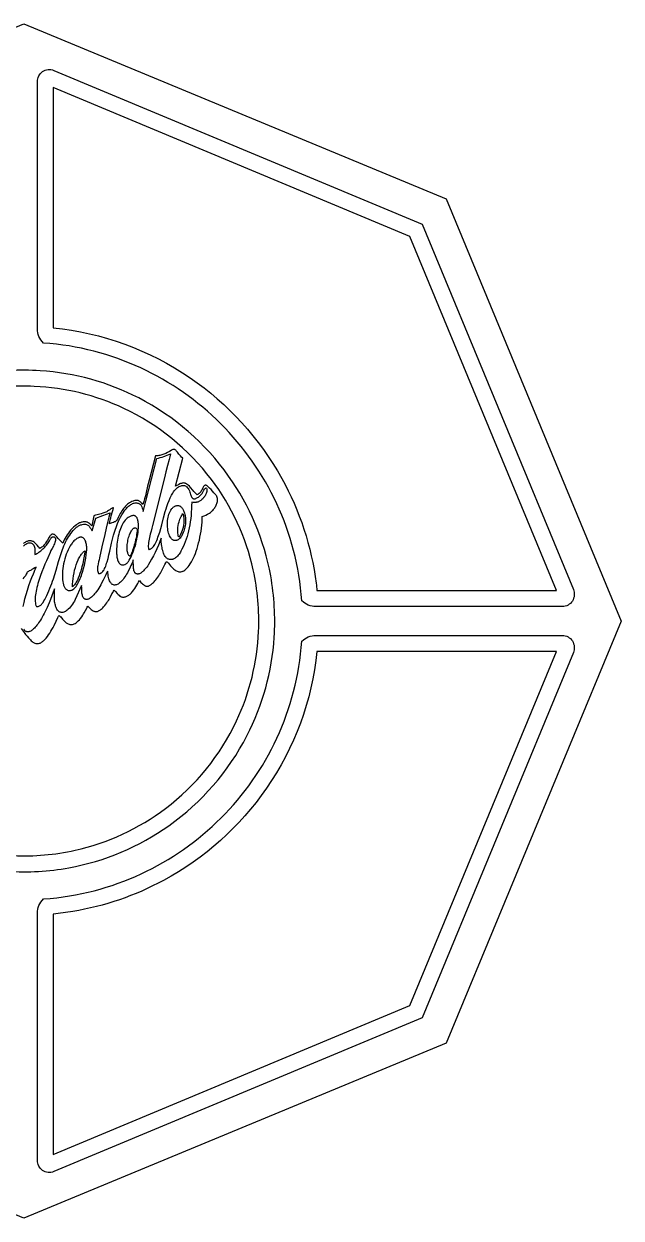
# Model space of a CAD drawing. Extents: x 0 to 300, y 0 to 300.
# Drawn here: x 150 to 300, y 0 to 300 of the extents above; entities that cross this region are included whole.
import ezdxf

# ---------------------------------------------------------------- set-up
doc = ezdxf.new("R2010")
doc.units = 0
doc.layers.add('Nível Padrão', color=18, linetype='CONTINUOUS')

msp = doc.modelspace()

# ---------------------------------------------------------------- linework, layer by layer
at = {"layer": 'Nível Padrão'}
for points in [[(43.93, 43.93), (43.17, 45.79), (0, 150), (43.93, 256.07), (150, 300), (256.07, 256.07), (300, 150), (256.07, 43.93), (150, 0), (43.93, 43.93)], [(188.06, 178.89), (188.26, 178.96), (188.45, 179), (188.63, 179.01), (188.81, 178.99), (188.97, 178.95), (189.13, 178.89), (189.28, 178.81), (189.43, 178.7), (189.56, 178.58), (189.69, 178.44), (189.81, 178.28), (189.92, 178.11), (190.02, 177.93), (190.12, 177.73), (190.2, 177.52), (190.28, 177.3), (190.36, 177.05), (190.42, 176.79), (190.48, 176.52), (190.53, 176.24), (190.56, 175.97), (190.59, 175.69), (190.61, 175.42), (190.61, 175.14), (190.6, 174.74), (190.57, 174.34), (190.51, 173.97), (190.44, 173.6), (190.36, 173.24), (190.26, 172.9), (190.15, 172.56), (190.03, 172.23), (189.86, 171.83), (189.75, 171.62), (189.64, 171.42), (189.52, 171.22), (189.39, 171.03), (189.25, 170.85), (189.11, 170.69), (189.02, 170.6), (188.92, 170.52), (188.82, 170.45), (188.72, 170.39), (188.58, 170.33), (188.44, 170.28), (188.3, 170.24), (188.17, 170.22), (188.04, 170.21), (187.91, 170.21), (187.79, 170.23), (187.67, 170.26), (187.56, 170.3), (187.45, 170.35), (187.34, 170.42), (187.24, 170.49), (187.14, 170.58), (187.05, 170.67), (186.96, 170.78), (186.88, 170.89), (186.72, 171.14), (186.57, 171.43), (186.45, 171.74), (186.34, 172.08), (186.25, 172.43), (186.18, 172.81), (186.12, 173.2), (186.08, 173.6), (186.06, 174.01), (186.06, 174.43), (186.08, 174.85), (186.11, 175.26), (186.17, 175.67), (186.24, 176.07), (186.33, 176.46), (186.44, 176.84), (186.58, 177.19), (186.73, 177.53), (186.9, 177.84), (187.09, 178.12), (187.19, 178.25), (187.3, 178.37), (187.41, 178.48), (187.53, 178.58), (187.66, 178.68), (187.79, 178.76), (187.92, 178.83), (188.06, 178.89)], [(176.86, 176.35), (176.69, 176.27), (176.53, 176.19), (176.37, 176.1), (176.22, 176.01), (175.93, 175.8), (175.66, 175.56), (175.41, 175.29), (175.17, 175), (174.96, 174.68), (174.75, 174.34), (174.57, 173.97), (174.4, 173.58), (174.24, 173.17), (174.09, 172.74), (173.95, 172.28), (173.83, 171.81), (173.71, 171.31), (173.6, 170.8), (173.52, 170.34), (173.44, 169.83), (173.37, 169.27), (173.32, 168.69), (173.29, 168.09), (173.28, 167.49), (173.29, 166.91), (173.31, 166.62), (173.34, 166.34), (173.38, 166.07), (173.42, 165.81), (173.48, 165.56), (173.55, 165.33), (173.62, 165.11), (173.71, 164.91), (173.81, 164.72), (173.93, 164.56), (174.05, 164.42), (174.19, 164.3), (174.35, 164.2), (174.51, 164.14), (174.7, 164.1), (174.89, 164.09), (175.11, 164.11), (175.34, 164.16), (175.45, 164.2), (175.56, 164.26), (175.68, 164.34), (175.79, 164.43), (175.9, 164.54), (176.02, 164.66), (176.25, 164.95), (176.47, 165.29), (176.7, 165.68), (176.92, 166.11), (177.13, 166.59), (177.34, 167.09), (177.54, 167.62), (177.73, 168.18), (177.91, 168.75), (178.08, 169.34), (178.23, 169.93), (178.37, 170.53), (178.49, 171.12), (178.59, 171.71), (178.67, 172.29), (178.72, 172.85), (178.76, 173.39), (178.77, 173.9), (178.76, 174.38), (178.71, 174.82), (178.68, 175.03), (178.64, 175.23), (178.6, 175.41), (178.54, 175.58), (178.48, 175.74), (178.41, 175.89), (178.33, 176.02), (178.24, 176.13), (178.15, 176.23), (178.04, 176.32), (177.93, 176.39), (177.8, 176.44), (177.67, 176.47), (177.53, 176.48), (177.38, 176.48), (177.21, 176.46), (177.04, 176.41), (176.86, 176.35)], [(188.89, 171.06), (188.83, 171.2), (188.78, 171.35), (188.74, 171.52), (188.71, 171.7), (188.66, 172.1), (188.64, 172.53), (188.65, 172.99), (188.69, 173.47), (188.76, 173.98), (188.87, 174.5), (188.97, 174.89), (189.08, 175.27), (189.2, 175.62), (189.34, 175.95), (189.48, 176.25), (189.63, 176.52), (189.79, 176.77), (189.95, 176.98), (190.06, 176.54), (190.12, 176.2), (190.16, 175.87), (190.19, 175.53), (190.2, 175.2), (190.19, 174.86), (190.17, 174.52), (190.13, 174.19), (190.08, 173.86), (189.94, 173.27), (189.76, 172.7), (189.61, 172.28), (189.37, 171.77), (189.22, 171.52), (189.06, 171.27), (188.89, 171.06)], [(163.7, 170.91), (163.51, 170.81), (163.31, 170.7), (163.12, 170.57), (162.94, 170.43), (162.76, 170.27), (162.58, 170.1), (162.41, 169.92), (162.25, 169.73), (162.09, 169.53), (161.93, 169.32), (161.78, 169.1), (161.63, 168.86), (161.35, 168.38), (161.09, 167.86), (160.85, 167.32), (160.63, 166.75), (160.43, 166.17), (160.26, 165.58), (160.1, 164.98), (159.97, 164.37), (159.86, 163.76), (159.77, 163.16), (159.71, 162.57), (159.67, 161.99), (159.66, 161.43), (159.67, 160.89), (159.71, 160.38), (159.77, 159.9), (159.86, 159.45), (159.91, 159.24), (159.98, 159.04), (160.04, 158.85), (160.12, 158.67), (160.2, 158.51), (160.29, 158.36), (160.38, 158.22), (160.49, 158.09), (160.6, 157.98), (160.71, 157.89), (160.84, 157.8), (160.97, 157.74), (161.11, 157.69), (161.25, 157.66), (161.41, 157.64), (161.57, 157.65), (161.74, 157.67), (161.91, 157.71), (162.02, 157.74), (162.12, 157.78), (162.32, 157.9), (162.52, 158.05), (162.71, 158.23), (162.9, 158.45), (163.09, 158.69), (163.28, 158.96), (163.46, 159.26), (163.64, 159.58), (163.81, 159.92), (163.98, 160.28), (164.14, 160.66), (164.3, 161.05), (164.45, 161.46), (164.59, 161.88), (164.73, 162.3), (164.99, 163.17), (165.21, 164.05), (165.41, 164.93), (165.56, 165.78), (165.68, 166.59), (165.76, 167.34), (165.78, 167.69), (165.8, 168.03), (165.8, 168.34), (165.79, 168.62), (165.76, 168.91), (165.72, 169.19), (165.67, 169.46), (165.6, 169.72), (165.52, 169.96), (165.42, 170.19), (165.31, 170.39), (165.19, 170.58), (165.05, 170.73), (164.9, 170.86), (164.73, 170.96), (164.65, 171), (164.56, 171.03), (164.46, 171.05), (164.36, 171.06), (164.26, 171.06), (164.16, 171.05), (164.05, 171.03), (163.94, 171), (163.82, 170.96), (163.7, 170.91)], [(178.45, 172.98), (178.42, 172.57), (178.38, 172.15), (178.32, 171.71), (178.25, 171.27), (178.17, 170.82), (178.07, 170.37), (177.97, 169.92), (177.85, 169.47), (177.73, 169.03), (177.6, 168.59), (177.46, 168.17), (177.31, 167.75), (177.16, 167.36), (177, 166.98), (176.84, 166.62), (176.67, 166.29), (176.62, 166.31), (176.56, 166.33), (176.5, 166.37), (176.39, 166.46), (176.29, 166.59), (176.21, 166.75), (176.13, 166.94), (176.07, 167.15), (176.02, 167.39), (175.98, 167.65), (175.95, 167.92), (175.94, 168.22), (175.94, 168.53), (175.95, 168.86), (175.97, 169.2), (176.01, 169.55), (176.07, 169.91), (176.13, 170.27), (176.21, 170.63), (176.3, 170.98), (176.4, 171.31), (176.51, 171.62), (176.62, 171.91), (176.74, 172.18), (176.86, 172.43), (176.99, 172.65), (177.12, 172.85), (177.26, 173.02), (177.39, 173.17), (177.53, 173.28), (177.66, 173.36), (177.8, 173.4), (177.86, 173.41), (177.93, 173.41), (177.99, 173.41), (178.05, 173.39), (178.17, 173.33), (178.27, 173.24), (178.37, 173.12), (178.45, 172.98)], [(162.21, 158.58), (162.22, 159.26), (162.27, 159.96), (162.35, 160.67), (162.46, 161.38), (162.59, 162.08), (162.75, 162.78), (162.93, 163.46), (163.14, 164.12), (163.36, 164.74), (163.61, 165.33), (163.74, 165.6), (163.87, 165.86), (164.01, 166.12), (164.15, 166.35), (164.3, 166.57), (164.45, 166.78), (164.6, 166.97), (164.76, 167.14), (164.92, 167.29), (165.08, 167.43), (165.25, 167.54), (165.41, 167.63), (165.25, 166.86), (165.15, 166.29), (165, 165.41), (164.91, 164.95), (164.78, 164.38), (164.58, 163.61), (164.28, 162.56), (164.09, 161.96), (163.89, 161.37), (163.67, 160.8), (163.43, 160.26), (163.3, 160), (163.16, 159.75), (163.02, 159.52), (162.88, 159.3), (162.72, 159.1), (162.56, 158.91), (162.39, 158.74), (162.21, 158.58)]]:
    msp.add_lwpolyline(points, close=True, dxfattribs=at)
for points in [[(219.82, 155.07), (219.68, 156.69), (219.51, 158.3), (219.31, 159.89), (219.06, 161.48), (218.78, 163.05), (218.47, 164.62), (218.12, 166.17), (217.74, 167.7), (217.33, 169.23), (216.88, 170.74), (216.4, 172.23), (215.88, 173.71), (215.34, 175.18), (214.76, 176.62), (214.15, 178.06), (213.51, 179.47), (212.84, 180.87), (212.14, 182.25), (211.41, 183.62), (210.66, 184.96), (209.87, 186.29), (209.05, 187.6), (208.21, 188.89), (207.34, 190.16), (206.45, 191.41), (205.52, 192.64), (204.57, 193.84), (203.6, 195.03), (202.6, 196.19), (201.57, 197.33), (200.52, 198.45), (199.45, 199.55), (198.35, 200.62), (197.23, 201.67), (196.09, 202.69), (194.92, 203.69), (193.73, 204.66), (192.53, 205.61), (191.3, 206.53), (190.05, 207.42), (188.77, 208.29), (187.48, 209.13), (186.17, 209.94), (184.84, 210.73), (183.5, 211.48), (182.13, 212.21), (180.75, 212.9), (179.35, 213.57), (177.93, 214.21), (176.49, 214.81), (175.04, 215.39), (173.58, 215.93), (172.1, 216.44), (170.6, 216.92), (169.09, 217.37), (167.56, 217.78), (166.03, 218.16), (164.48, 218.5), (162.91, 218.81), (161.34, 219.09), (159.75, 219.33), (158.15, 219.53), (156.54, 219.7), (154.92, 219.83, -0.203998), (153.38, 223.43), (153.38, 285.45), (153.41, 285.83), (153.47, 286.2), (153.58, 286.56), (153.73, 286.91), (153.92, 287.23), (154.15, 287.52), (154.41, 287.79), (154.71, 288.02), (155.02, 288.22), (155.36, 288.37), (155.71, 288.47), (156.07, 288.54), (156.43, 288.55), (156.79, 288.52), (157.15, 288.45), (157.51, 288.33), (250.02, 249.66), (288.01, 157.95), (288.13, 157.58), (288.21, 157.21), (288.25, 156.83), (288.24, 156.45), (288.18, 156.07), (288.08, 155.71), (287.94, 155.35), (287.75, 155.02), (287.53, 154.71), (287.27, 154.43), (286.98, 154.19), (286.67, 153.99), (286.34, 153.83), (285.99, 153.72), (285.62, 153.64), (285.25, 153.62), (223.34, 153.62, -0.197481), (219.82, 155.07)], [(223.61, 157.62), (283.81, 157.62), (246.95, 246.6), (157.38, 284.04), (157.38, 223.64, -0.126175), (191.75, 211.1, -0.116618), (214.77, 185.82, -0.094986), (223.4, 159.49, -0.006378), (223.61, 157.62)], [(87, 150, 0.054318), (88.47, 136.39, 0.101067), (98.67, 113.47, 0.119297), (121.17, 93.97, 0.103493), (145.91, 87.13, 0.060839), (161.31, 88.01, 0.109943), (186.41, 98.58, 0.119927), (206.03, 121.17, 0.103493), (212.87, 145.91, 0.060839), (211.99, 161.31, 0.109943), (201.42, 186.41, 0.119927), (178.83, 206.03, 0.103493), (154.09, 212.87, 0.060839), (138.69, 211.99, 0.109877), (113.61, 201.43, 0.120973), (93.86, 178.61, 0.096754), (87.24, 155.52, 0.021823), (87, 150)], [(91, 150, 0.071455), (93.36, 133.41, 0.091783), (103.02, 114.31, 0.120741), (124.93, 96.58, 0.099438), (147.4, 91.06, 0.065578), (162.84, 92.4, 0.107818), (185.57, 102.92, 0.121394), (203.42, 124.93, 0.099438), (208.94, 147.4, 0.065578), (207.6, 162.84, 0.107818), (197.08, 185.57, 0.121394), (175.07, 203.42, 0.099438), (152.6, 208.94, 0.065573), (137.16, 207.6, 0.107758), (114.44, 197.08, 0.122408), (96.48, 174.87, 0.099256), (91.05, 152.42, 0.010199), (91, 150)], [(155.01, 80.18), (156.63, 80.31), (158.24, 80.48), (159.84, 80.69), (161.43, 80.93), (163, 81.21), (164.56, 81.52), (166.11, 81.87), (167.65, 82.25), (169.17, 82.66), (170.68, 83.11), (172.18, 83.59), (173.66, 84.1), (175.12, 84.65), (176.57, 85.23), (178, 85.83), (179.42, 86.47), (180.82, 87.14), (182.2, 87.84), (183.56, 88.56), (184.91, 89.32), (186.24, 90.1), (187.54, 90.92), (188.83, 91.76), (190.1, 92.62), (191.35, 93.52), (192.58, 94.44), (193.78, 95.39), (194.97, 96.36), (196.13, 97.36), (197.27, 98.38), (198.39, 99.43), (199.49, 100.5), (200.56, 101.59), (201.61, 102.71), (202.63, 103.85), (203.63, 105.01), (204.6, 106.2), (205.55, 107.41), (206.47, 108.63), (207.37, 109.88), (208.24, 111.15), (209.08, 112.44), (209.89, 113.74), (210.67, 115.07), (211.43, 116.41), (212.16, 117.78), (212.86, 119.16), (213.52, 120.56), (214.16, 121.97), (214.77, 123.4), (215.35, 124.85), (215.89, 126.31), (216.4, 127.79), (216.88, 129.28), (217.33, 130.79), (217.75, 132.31), (218.13, 133.85), (218.47, 135.39), (218.79, 136.95), (219.06, 138.53), (219.31, 140.11), (219.51, 141.71), (219.68, 143.32), (219.82, 144.93, -0.19747), (223.34, 146.38), (285.25, 146.38), (285.62, 146.35), (285.99, 146.28), (286.34, 146.17), (286.67, 146.01), (286.98, 145.81), (287.27, 145.57), (287.53, 145.29), (287.75, 144.98), (287.94, 144.65), (288.08, 144.29), (288.18, 143.93), (288.24, 143.55), (288.25, 143.17), (288.21, 142.79), (288.13, 142.42), (288, 142.05), (250.02, 50.34), (157.51, 11.67), (157.15, 11.55), (156.79, 11.48), (156.43, 11.45), (156.07, 11.46), (155.71, 11.53), (155.36, 11.63), (155.02, 11.78), (154.7, 11.98), (154.41, 12.21), (154.15, 12.48), (153.92, 12.77), (153.73, 13.09), (153.58, 13.44), (153.47, 13.79), (153.4, 14.17), (153.38, 14.55), (153.38, 76.57, -0.204021), (154.92, 80.17), (154.96, 80.18), (155.01, 80.18)], [(157.38, 76.36), (157.38, 15.96), (246.95, 53.4), (283.81, 142.38), (223.61, 142.38, -0.126533), (210.91, 107.97, -0.118528), (185.03, 84.81, -0.082126), (162.29, 77.02, -0.016772), (157.38, 76.36)]]:
    msp.add_lwpolyline(points, format="xyb", close=True, dxfattribs=at)
for points in [[(149.29, 148.13), (150.03, 147.14), (150.25, 146.87), (150.43, 146.65), (150.86, 146.18), (151.19, 145.81), (151.66, 145.26), (151.85, 145.04), (152.04, 144.86), (152.22, 144.71), (152.41, 144.58), (152.6, 144.48), (152.79, 144.4), (152.97, 144.35), (153.16, 144.31), (153.34, 144.31), (153.52, 144.32), (153.7, 144.35), (153.88, 144.4), (154.06, 144.47), (154.24, 144.55), (154.41, 144.65), (154.59, 144.77), (154.76, 144.9), (154.93, 145.04), (155.09, 145.2), (155.26, 145.36), (155.58, 145.72), (155.9, 146.12), (156.2, 146.54), (156.5, 146.97), (156.78, 147.42), (157.05, 147.86), (157.32, 148.34), (157.59, 148.86), (158.12, 149.94), (158.55, 150.86), (158.72, 151.19), (158.83, 151.39), (158.93, 151.33), (159.03, 151.24), (159.24, 151.02), (159.73, 150.46), (160.01, 150.15), (160.31, 149.85), (160.46, 149.71), (160.63, 149.58), (160.8, 149.45), (160.98, 149.35), (161.16, 149.26), (161.35, 149.19), (161.55, 149.13), (161.76, 149.11), (161.97, 149.11), (162.19, 149.13), (162.42, 149.19), (162.65, 149.28), (162.89, 149.4), (163.14, 149.57), (163.4, 149.77), (163.67, 150.02), (163.94, 150.31), (164.22, 150.65), (164.52, 151.03), (164.82, 151.47), (165, 151.77), (165.17, 152.07), (165.48, 152.66), (165.78, 153.22), (165.93, 153.49), (166.09, 153.75), (166.24, 153.6), (166.4, 153.43), (166.74, 153.07), (166.92, 152.89), (167.12, 152.73), (167.33, 152.58), (167.44, 152.52), (167.56, 152.47), (167.68, 152.43), (167.8, 152.39), (167.92, 152.37), (168.05, 152.36), (168.19, 152.36), (168.33, 152.38), (168.47, 152.41), (168.62, 152.46), (168.77, 152.52), (168.93, 152.61), (169.1, 152.71), (169.26, 152.84), (169.44, 152.98), (169.62, 153.15), (169.8, 153.34), (169.99, 153.55), (170.3, 153.93), (170.58, 154.27), (170.82, 154.59), (171.03, 154.89), (171.21, 155.17), (171.38, 155.43), (171.66, 155.91), (172.13, 156.8), (172.39, 157.25), (172.54, 157.49), (172.71, 157.74), (173, 157.41), (173.44, 156.92), (173.68, 156.68), (173.91, 156.46), (174.1, 156.28), (174.18, 156.22), (174.25, 156.18), (174.43, 156.1), (174.62, 156.05), (174.8, 156.01), (174.99, 156), (175.17, 156), (175.35, 156.03), (175.52, 156.07), (175.7, 156.12), (175.87, 156.2), (176.04, 156.29), (176.21, 156.39), (176.38, 156.51), (176.55, 156.64), (176.71, 156.78), (176.87, 156.93), (177.02, 157.09), (177.32, 157.43), (177.61, 157.8), (177.89, 158.18), (178.15, 158.58), (178.39, 158.99), (178.61, 159.38), (178.82, 159.77), (179.01, 160.14), (179.41, 159.71), (179.61, 159.5), (179.8, 159.3), (180, 159.13), (180.21, 158.98), (180.31, 158.91), (180.42, 158.86), (180.53, 158.81), (180.64, 158.78), (180.76, 158.76), (180.88, 158.74), (181, 158.75), (181.13, 158.76), (181.26, 158.79), (181.4, 158.84), (181.54, 158.9), (181.69, 158.98), (181.84, 159.07), (182, 159.19), (182.17, 159.32), (182.34, 159.47), (182.52, 159.65), (182.7, 159.84), (182.9, 160.06), (183.1, 160.3), (183.37, 160.65), (183.63, 161), (183.86, 161.35), (184.08, 161.7), (184.29, 162.05), (184.48, 162.38), (184.82, 163.03), (185.38, 164.17), (185.62, 164.62), (185.73, 164.8), (185.84, 164.96), (185.94, 164.89), (186.05, 164.79), (186.29, 164.54), (186.85, 163.88), (187.17, 163.52), (187.34, 163.34), (187.52, 163.17), (187.7, 163.01), (187.89, 162.86), (188.09, 162.72), (188.29, 162.6), (188.5, 162.5), (188.71, 162.42), (188.93, 162.37), (189.16, 162.35), (189.4, 162.36), (189.64, 162.41), (189.76, 162.44), (189.89, 162.49), (190.01, 162.54), (190.14, 162.61), (190.4, 162.78), (190.66, 162.99), (190.94, 163.25), (191.22, 163.57), (191.5, 163.94), (191.79, 164.36), (192.09, 164.85), (192.39, 165.4), (192.63, 165.88), (192.85, 166.4), (193.08, 166.97), (193.3, 167.58), (193.51, 168.22), (193.71, 168.9), (193.89, 169.6), (194.07, 170.32), (194.23, 171.05), (194.37, 171.8), (194.5, 172.56), (194.61, 173.31), (194.69, 174.07), (194.76, 174.81), (194.8, 175.55), (194.81, 176.26), (195.28, 176.43), (195.72, 176.61), (196.12, 176.8), (196.48, 177), (196.66, 177.12), (196.83, 177.24), (196.99, 177.37), (197.14, 177.5), (197.3, 177.65), (197.44, 177.8), (197.59, 177.97), (197.73, 178.14), (197.96, 178.47), (198.08, 178.66), (198.19, 178.87), (198.3, 179.08), (198.4, 179.31), (198.49, 179.54), (198.56, 179.78), (198.61, 180.02), (198.64, 180.26), (198.65, 180.51), (198.63, 180.75), (198.57, 180.99), (198.54, 181.11), (198.49, 181.22), (198.43, 181.34), (198.36, 181.45), (198.28, 181.56), (198.19, 181.67), (197.72, 182.21), (197.01, 183.01), (196.64, 183.4), (196.3, 183.74), (196.14, 183.88), (196.01, 183.98), (195.9, 184.05), (195.81, 184.09), (195.71, 184.1), (195.63, 184.1), (195.54, 184.09), (195.47, 184.07), (195.4, 184.04), (195.34, 184.01), (195.22, 183.91), (195.13, 183.79), (195.04, 183.65), (194.86, 183.3), (194.66, 182.9), (194.54, 182.68), (194.4, 182.47), (194.24, 182.26), (194.04, 182.05), (193.8, 181.85), (193.67, 181.76), (193.53, 181.66), (193.24, 181.95), (192.96, 182.25), (192.68, 182.56), (192.41, 182.88), (191.86, 183.52), (191.56, 183.83), (191.26, 184.14), (191.02, 184.33), (190.91, 184.41), (190.8, 184.48), (190.69, 184.53), (190.58, 184.58), (190.47, 184.61), (190.36, 184.64), (190.16, 184.67), (189.95, 184.66), (189.75, 184.63), (189.56, 184.57), (189.37, 184.5), (189.18, 184.42), (188.81, 184.23), (188.44, 184.04), (188.25, 183.96), (188.07, 183.9), (189.93, 190.91), (189.93, 190.91), (189.62, 191.18), (189.34, 191.45), (189.1, 191.71), (188.89, 191.95), (188.55, 192.39), (188.27, 192.74), (188.14, 192.88), (188.02, 192.99), (187.89, 193.06), (187.82, 193.09), (187.75, 193.1), (187.67, 193.11), (187.59, 193.1), (187.51, 193.09), (187.42, 193.06), (187.22, 192.98), (186.99, 192.84), (186.56, 192.58), (186.1, 192.33), (185.63, 192.1), (185.15, 191.89), (184.9, 191.8), (184.65, 191.72), (184.39, 191.65), (184.13, 191.59), (183.87, 191.54), (183.61, 191.5), (183.35, 191.47), (183.08, 191.46), (181.45, 185.34), (181.08, 183.83), (180.7, 182.26), (180.51, 181.48), (180.3, 180.72), (180.1, 179.98), (179.88, 179.27), (179.62, 179.58), (179.49, 179.71), (179.37, 179.83), (179.24, 179.94), (179.11, 180.03), (178.98, 180.11), (178.84, 180.18), (178.7, 180.23), (178.55, 180.26), (178.39, 180.28), (178.22, 180.29), (178.04, 180.27), (177.85, 180.24), (177.64, 180.2), (177.42, 180.13), (177.11, 180.02), (176.82, 179.88), (176.53, 179.71), (176.26, 179.52), (175.99, 179.31), (175.74, 179.07), (175.5, 178.82), (175.26, 178.55), (175.04, 178.27), (174.82, 177.97), (174.61, 177.66), (174.41, 177.34), (174.21, 177.01), (174.02, 176.68), (173.67, 176), (173.47, 175.61), (173.31, 175.33), (173.24, 175.22), (173.16, 175.13), (173.08, 175.06), (173, 174.99), (172.89, 174.94), (172.77, 174.88), (172.47, 174.77), (172.05, 174.63), (171.48, 174.42), (171.51, 174.67), (171.55, 174.91), (171.66, 175.41), (171.8, 175.92), (171.95, 176.44), (172.26, 177.47), (172.39, 177.98), (172.51, 178.47), (172.32, 178.39), (172.15, 178.31), (172.01, 178.23), (171.87, 178.14), (171.59, 177.95), (171.27, 177.73), (171.04, 177.59), (170.81, 177.46), (170.57, 177.35), (170.33, 177.25), (170.09, 177.16), (169.85, 177.07), (169.38, 176.93), (168.44, 176.68), (167.99, 176.55), (167.77, 176.47), (167.56, 176.39), (167.03, 173.92), (166.54, 174.38), (166.32, 174.57), (166.2, 174.66), (166.08, 174.73), (165.94, 174.79), (165.8, 174.84), (165.65, 174.88), (165.49, 174.9), (165.3, 174.91), (165.1, 174.91), (164.88, 174.89), (164.64, 174.85), (164.46, 174.82), (164.28, 174.77), (164.11, 174.7), (163.93, 174.62), (163.75, 174.53), (163.57, 174.43), (163.39, 174.31), (163.21, 174.19), (162.85, 173.91), (162.5, 173.59), (162.15, 173.24), (161.81, 172.87), (161.49, 172.48), (161.18, 172.06), (160.88, 171.64), (160.61, 171.21), (160.35, 170.79), (160.12, 170.36), (159.92, 169.94), (159.74, 169.54), (159.39, 169.93), (159.01, 170.33), (158.64, 170.74), (158.29, 171.13), (158.11, 171.32), (157.95, 171.48), (157.8, 171.61), (157.65, 171.7), (157.52, 171.77), (157.39, 171.81), (157.27, 171.82), (157.15, 171.81), (157.04, 171.78), (156.94, 171.72), (156.84, 171.64), (156.74, 171.55), (156.64, 171.44), (156.54, 171.32), (156.35, 171.02), (155.94, 170.33), (155.71, 169.95), (155.45, 169.57), (155.31, 169.38), (155.16, 169.19), (155, 169.01), (154.83, 168.83), (154.65, 168.67), (154.46, 168.51), (154.25, 168.36), (154.03, 168.23), (153.85, 168.43), (153.66, 168.63), (153.3, 169.06), (153.12, 169.26), (152.94, 169.46), (152.75, 169.64), (152.54, 169.81), (152.33, 169.94), (152.22, 170), (152.1, 170.05), (151.98, 170.09), (151.86, 170.12), (151.73, 170.14), (151.59, 170.15), (151.45, 170.15), (151.31, 170.13), (151.16, 170.1), (151, 170.06), (150.83, 170.01), (150.66, 169.94), (150.48, 169.85), (150.29, 169.75), (150.08, 169.61), (149.87, 169.44)], [(149.94, 168.83), (150.13, 169.02), (150.33, 169.19), (150.53, 169.33), (150.73, 169.45), (150.93, 169.54), (151.13, 169.61), (151.33, 169.65), (151.52, 169.65), (151.71, 169.63), (151.88, 169.58), (152.05, 169.5), (152.2, 169.38), (152.34, 169.24), (152.46, 169.05), (152.56, 168.83), (152.65, 168.58), (152.71, 168.28), (152.75, 167.95), (152.77, 167.58), (152.76, 167.17), (152.72, 166.72), (152.98, 166.82), (153.23, 166.94), (153.49, 167.08), (153.75, 167.25), (154.01, 167.44), (154.26, 167.64), (154.51, 167.86), (154.76, 168.09), (155, 168.33), (155.23, 168.58), (155.45, 168.83), (155.67, 169.09), (156.07, 169.6), (156.41, 170.11), (156.53, 170.31), (156.63, 170.5), (156.72, 170.68), (156.82, 170.84), (156.88, 170.91), (156.94, 170.97), (157.01, 171.03), (157.09, 171.07), (157.18, 171.11), (157.28, 171.14), (157.39, 171.16), (157.52, 171.17), (157.63, 171.12), (157.71, 171.06), (157.78, 170.98), (157.84, 170.9), (157.88, 170.81), (157.91, 170.72), (157.93, 170.61), (157.94, 170.5), (157.93, 170.38), (157.92, 170.25), (157.87, 169.99), (157.78, 169.71), (157.67, 169.42), (157.54, 169.12), (157.4, 168.82), (157.1, 168.22), (156.8, 167.67), (156.57, 167.19), (155.99, 165.9), (155.65, 165.11), (155.28, 164.26), (154.91, 163.35), (154.54, 162.39), (154.18, 161.41), (153.84, 160.41), (153.53, 159.42), (153.39, 158.92), (153.27, 158.43), (153.15, 157.95), (153.05, 157.48), (152.97, 157.02), (152.91, 156.57), (152.86, 156.14), (152.83, 155.72), (152.82, 155.32), (152.84, 154.94), (152.88, 154.58), (152.94, 154.24), (153.04, 153.93), (153.09, 153.78), (153.15, 153.64), (153.26, 153.63), (153.36, 153.63), (153.56, 153.64), (153.75, 153.69), (153.92, 153.77), (154.09, 153.87), (154.25, 153.99), (154.4, 154.14), (154.54, 154.29), (154.68, 154.47), (154.8, 154.65), (155.03, 155.03), (155.24, 155.41), (155.43, 155.77), (155.74, 156.39), (156.03, 157), (156.3, 157.61), (156.55, 158.21), (156.79, 158.81), (157.01, 159.4), (157.22, 159.98), (157.42, 160.56), (157.79, 161.69), (158.12, 162.8), (158.73, 164.93), (159.04, 165.96), (159.35, 166.97), (159.52, 167.46), (159.69, 167.94), (159.87, 168.42), (160.07, 168.89), (160.27, 169.36), (160.49, 169.82), (160.72, 170.27), (160.97, 170.71), (161.23, 171.15), (161.51, 171.58), (161.82, 172.01), (162.14, 172.42), (162.38, 172.71), (162.64, 172.99), (162.92, 173.27), (163.22, 173.53), (163.38, 173.65), (163.54, 173.76), (163.71, 173.87), (163.89, 173.96), (164.07, 174.05), (164.25, 174.12), (164.44, 174.19), (164.63, 174.24), (164.94, 174.29), (165.22, 174.31), (165.46, 174.29), (165.69, 174.24), (165.88, 174.17), (166.06, 174.07), (166.22, 173.95), (166.36, 173.82), (166.48, 173.68), (166.6, 173.52), (166.8, 173.2), (166.98, 172.89), (167.06, 172.75), (167.15, 172.62), (168.04, 175.84), (169.86, 176.53), (171.67, 177.21), (171.51, 176.67), (171.34, 176.08), (171, 174.75), (170.64, 173.29), (170.29, 171.75), (169.6, 168.65), (168.99, 165.89), (168.87, 165.36), (168.74, 164.85), (168.63, 164.36), (168.54, 163.87), (168.51, 163.63), (168.49, 163.39), (168.48, 163.15), (168.49, 162.91), (168.52, 162.67), (168.56, 162.43), (168.62, 162.19), (168.71, 161.95), (168.82, 161.94), (168.92, 161.93), (169.02, 161.94), (169.13, 161.96), (169.22, 161.99), (169.32, 162.02), (169.41, 162.07), (169.5, 162.13), (169.67, 162.27), (169.84, 162.44), (169.99, 162.65), (170.14, 162.89), (170.28, 163.16), (170.42, 163.46), (170.55, 163.78), (170.67, 164.13), (170.79, 164.5), (170.91, 164.89), (171.13, 165.73), (171.35, 166.63), (171.57, 167.58), (172.02, 169.56), (172.26, 170.57), (172.53, 171.58), (172.67, 172.07), (172.82, 172.56), (172.97, 173.04), (173.14, 173.51), (173.33, 174), (173.54, 174.52), (173.77, 175.05), (174.02, 175.59), (174.3, 176.12), (174.59, 176.64), (174.9, 177.15), (175.22, 177.63), (175.39, 177.86), (175.57, 178.07), (175.74, 178.28), (175.92, 178.48), (176.11, 178.67), (176.3, 178.84), (176.49, 179), (176.69, 179.14), (176.88, 179.27), (177.09, 179.39), (177.29, 179.48), (177.5, 179.56), (177.71, 179.62), (177.92, 179.65), (178.14, 179.67), (178.36, 179.66), (178.55, 179.64), (178.73, 179.59), (178.88, 179.54), (179.02, 179.46), (179.14, 179.37), (179.25, 179.27), (179.35, 179.15), (179.44, 179.02), (179.51, 178.87), (179.59, 178.71), (179.71, 178.36), (179.84, 177.97), (179.97, 177.54), (183.36, 190.79), (183.36, 190.79), (183.8, 190.92), (184.24, 191.04), (184.69, 191.16), (185.14, 191.3), (185.37, 191.38), (185.59, 191.47), (186.01, 191.66), (186.42, 191.84), (186.63, 191.92), (186.84, 192), (186.68, 191.28), (186.5, 190.54), (186.1, 189.03), (185.68, 187.5), (185.28, 186), (182.3, 173.98), (182.14, 173.34), (181.94, 172.6), (181.73, 171.79), (181.53, 170.96), (181.44, 170.54), (181.36, 170.13), (181.3, 169.72), (181.26, 169.33), (181.24, 168.96), (181.24, 168.61), (181.27, 168.29), (181.3, 168.14), (181.34, 168), (181.44, 168), (181.55, 168.01), (181.65, 168.04), (181.75, 168.07), (181.86, 168.12), (181.96, 168.18), (182.15, 168.32), (182.34, 168.5), (182.52, 168.72), (182.7, 168.97), (182.88, 169.25), (183.05, 169.56), (183.21, 169.89), (183.37, 170.25), (183.53, 170.63), (183.68, 171.03), (183.83, 171.44), (184.11, 172.31), (184.37, 173.2), (184.63, 174.12), (185.09, 175.91), (185.51, 177.52), (185.71, 178.21), (185.9, 178.8), (186.17, 179.55), (186.45, 180.27), (186.75, 180.94), (186.9, 181.26), (187.06, 181.57), (187.23, 181.87), (187.4, 182.15), (187.58, 182.42), (187.77, 182.67), (187.96, 182.91), (188.17, 183.13), (188.38, 183.33), (188.61, 183.52), (188.82, 183.67), (189.04, 183.8), (189.26, 183.91), (189.48, 183.98), (189.7, 184.03), (189.92, 184.05), (190.14, 184.04), (190.35, 184), (190.56, 183.92), (190.76, 183.81), (190.95, 183.67), (191.13, 183.49), (191.3, 183.27), (191.45, 183), (191.59, 182.7), (191.72, 182.36), (191.76, 182.14), (191.84, 181.78), (191.9, 181.58), (191.98, 181.37), (192.08, 181.17), (192.14, 181.08), (192.2, 180.99), (192.28, 180.92), (192.35, 180.85), (192.44, 180.79), (192.54, 180.75), (192.64, 180.72), (192.75, 180.7), (192.87, 180.7), (193.01, 180.72), (193.15, 180.76), (193.3, 180.82), (193.46, 180.9), (193.64, 181), (193.82, 181.13), (194.02, 181.29), (194.23, 181.47), (194.45, 181.68), (194.56, 181.8), (194.66, 181.93), (194.75, 182.07), (194.84, 182.22), (195.17, 182.83), (195.33, 183.1), (195.41, 183.21), (195.5, 183.3), (195.59, 183.37), (195.68, 183.41), (195.78, 183.42), (195.89, 183.4), (195.95, 183.18), (195.97, 182.95), (195.97, 182.72), (195.94, 182.5), (195.88, 182.28), (195.81, 182.07), (195.72, 181.87), (195.62, 181.67), (195.51, 181.48), (195.39, 181.3), (195.27, 181.14), (195.15, 180.99), (194.91, 180.73), (194.71, 180.54), (194.4, 180.29), (194.26, 180.19), (194.11, 180.1), (193.97, 180.02), (193.82, 179.95), (193.68, 179.89), (193.53, 179.84), (193.38, 179.81), (193.23, 179.78), (193.07, 179.76), (192.9, 179.76), (192.54, 179.77), (192.14, 179.81), (192.13, 178.97), (192.1, 178.14), (192.05, 177.32), (191.99, 176.51), (191.9, 175.71), (191.8, 174.92), (191.67, 174.15), (191.53, 173.39), (191.37, 172.65), (191.19, 171.92), (190.99, 171.22), (190.77, 170.53), (190.53, 169.87), (190.28, 169.22), (190, 168.6), (189.7, 168.01), (189.46, 167.56), (189.31, 167.31), (189.14, 167.05), (188.96, 166.79), (188.76, 166.54), (188.55, 166.29), (188.32, 166.06), (188.08, 165.86), (187.96, 165.77), (187.83, 165.68), (187.7, 165.61), (187.57, 165.55), (187.43, 165.5), (187.29, 165.46), (187.15, 165.43), (187.01, 165.41), (186.86, 165.41), (186.72, 165.43), (186.56, 165.46), (186.41, 165.51), (186.26, 165.57), (186.1, 165.65), (185.98, 165.73), (185.87, 165.81), (185.77, 165.9), (185.67, 166), (185.57, 166.11), (185.49, 166.22), (185.32, 166.47), (185.18, 166.75), (185.06, 167.05), (184.95, 167.37), (184.86, 167.7), (184.77, 168.06), (184.71, 168.43), (184.65, 168.81), (184.6, 169.2), (184.52, 170.01), (184.45, 170.83), (184.31, 170.4), (184.15, 169.96), (183.98, 169.51), (183.79, 169.05), (183.39, 168.13), (182.97, 167.23), (182.52, 166.36), (182.09, 165.54), (181.66, 164.81), (181.27, 164.17), (181.09, 163.9), (180.85, 163.56), (180.57, 163.2), (180.25, 162.82), (180.08, 162.64), (179.91, 162.47), (179.73, 162.31), (179.55, 162.17), (179.36, 162.05), (179.18, 161.95), (179, 161.87), (178.82, 161.82), (178.68, 161.8), (178.55, 161.8), (178.42, 161.81), (178.31, 161.83), (178.21, 161.87), (178.12, 161.92), (178.04, 161.98), (177.96, 162.05), (177.89, 162.12), (177.83, 162.21), (177.78, 162.31), (177.73, 162.42), (177.65, 162.65), (177.59, 162.92), (177.55, 163.2), (177.52, 163.5), (177.49, 164.13), (177.48, 164.77), (177.45, 165.38), (177.43, 165.26), (177.38, 165.11), (177.26, 164.77), (177.09, 164.37), (176.9, 163.95), (176.52, 163.14), (176.22, 162.55), (176.01, 162.14), (175.79, 161.76), (175.57, 161.4), (175.35, 161.06), (175.13, 160.75), (174.92, 160.46), (174.7, 160.2), (174.48, 159.97), (174.27, 159.76), (174.05, 159.57), (173.84, 159.42), (173.64, 159.29), (173.44, 159.18), (173.24, 159.1), (173.05, 159.05), (172.86, 159.03), (172.68, 159.03), (172.51, 159.07), (172.34, 159.13), (172.18, 159.21), (172.03, 159.33), (171.89, 159.47), (171.76, 159.65), (171.63, 159.85), (171.52, 160.08), (171.42, 160.34), (171.33, 160.63), (171.25, 160.95), (171.19, 161.3), (171.13, 161.68), (171.09, 162.09), (171.07, 162.53), (170.95, 162.36), (170.83, 162.15), (170.56, 161.63), (169.92, 160.27), (169.53, 159.49), (169.31, 159.08), (169.08, 158.67), (168.82, 158.26), (168.56, 157.85), (168.27, 157.44), (167.96, 157.04), (167.77, 156.81), (167.54, 156.54), (167.26, 156.24), (167.1, 156.09), (166.94, 155.95), (166.77, 155.82), (166.6, 155.7), (166.42, 155.6), (166.24, 155.51), (166.06, 155.45), (165.87, 155.42), (165.69, 155.42), (165.6, 155.43), (165.51, 155.45), (165.41, 155.48), (165.32, 155.52), (165.24, 155.57), (165.17, 155.62), (165.09, 155.69), (165.03, 155.75), (164.91, 155.91), (164.82, 156.09), (164.74, 156.3), (164.68, 156.52), (164.63, 156.76), (164.59, 157.01), (164.56, 157.27), (164.53, 157.82), (164.52, 158.39), (164.51, 158.95), (162.92, 155.41), (162.71, 155.02), (162.49, 154.63), (162.24, 154.25), (161.99, 153.89), (161.72, 153.55), (161.44, 153.23), (161.16, 152.95), (160.87, 152.7), (160.65, 152.53), (160.43, 152.4), (160.22, 152.29), (160.01, 152.22), (159.8, 152.17), (159.6, 152.15), (159.4, 152.15), (159.22, 152.19), (159.04, 152.25), (158.87, 152.34), (158.7, 152.45), (158.55, 152.6), (158.41, 152.76), (158.29, 152.96), (158.17, 153.18), (158.07, 153.43), (157.98, 153.7), (157.9, 153.97), (157.83, 154.25), (157.78, 154.53), (157.73, 154.81), (157.7, 155.1), (157.66, 155.68), (157.65, 156.28), (157.65, 156.88), (157.68, 157.49), (157.71, 158.1), (157.54, 157.68), (157.37, 157.24), (157.04, 156.33), (156.7, 155.41), (156.53, 154.97), (156.35, 154.53), (155.84, 153.4), (155.59, 152.87), (155.35, 152.36), (155.1, 151.88), (154.86, 151.43), (154.62, 151), (154.39, 150.6), (154.16, 150.22), (153.93, 149.86), (153.71, 149.53), (153.49, 149.22), (153.27, 148.94), (153.06, 148.68), (152.85, 148.44), (152.65, 148.22), (152.45, 148.03), (152.25, 147.86), (152.07, 147.71), (151.88, 147.59), (151.71, 147.48), (151.53, 147.4), (151.37, 147.34), (151.21, 147.3), (151.05, 147.27), (150.9, 147.27), (150.76, 147.29), (150.63, 147.33), (150.5, 147.39), (150.38, 147.47), (150.27, 147.57), (150.16, 147.69), (150.06, 147.83), (149.97, 147.98)], [(149.85, 153.67), (150.03, 154.61), (150.27, 155.61), (150.55, 156.65), (150.87, 157.75), (151.25, 158.9), (151.68, 160.09), (151.84, 160.51), (152.03, 160.95), (152.42, 161.85), (152.61, 162.3), (152.79, 162.73), (152.94, 163.13), (153.06, 163.51), (152.71, 163.32), (152.37, 163.11), (152.02, 162.9), (151.83, 162.81), (151.62, 162.71), (151.34, 162.59), (151.13, 162.47), (150.98, 162.35), (150.86, 162.24), (150.78, 162.13), (150.72, 162.01), (150.6, 161.73), (150.52, 161.56), (150.4, 161.37), (150.23, 161.15), (150.01, 160.9), (149.72, 160.61)]]:
    msp.add_lwpolyline(points, dxfattribs=at)

doc.saveas('drawing.dxf')
